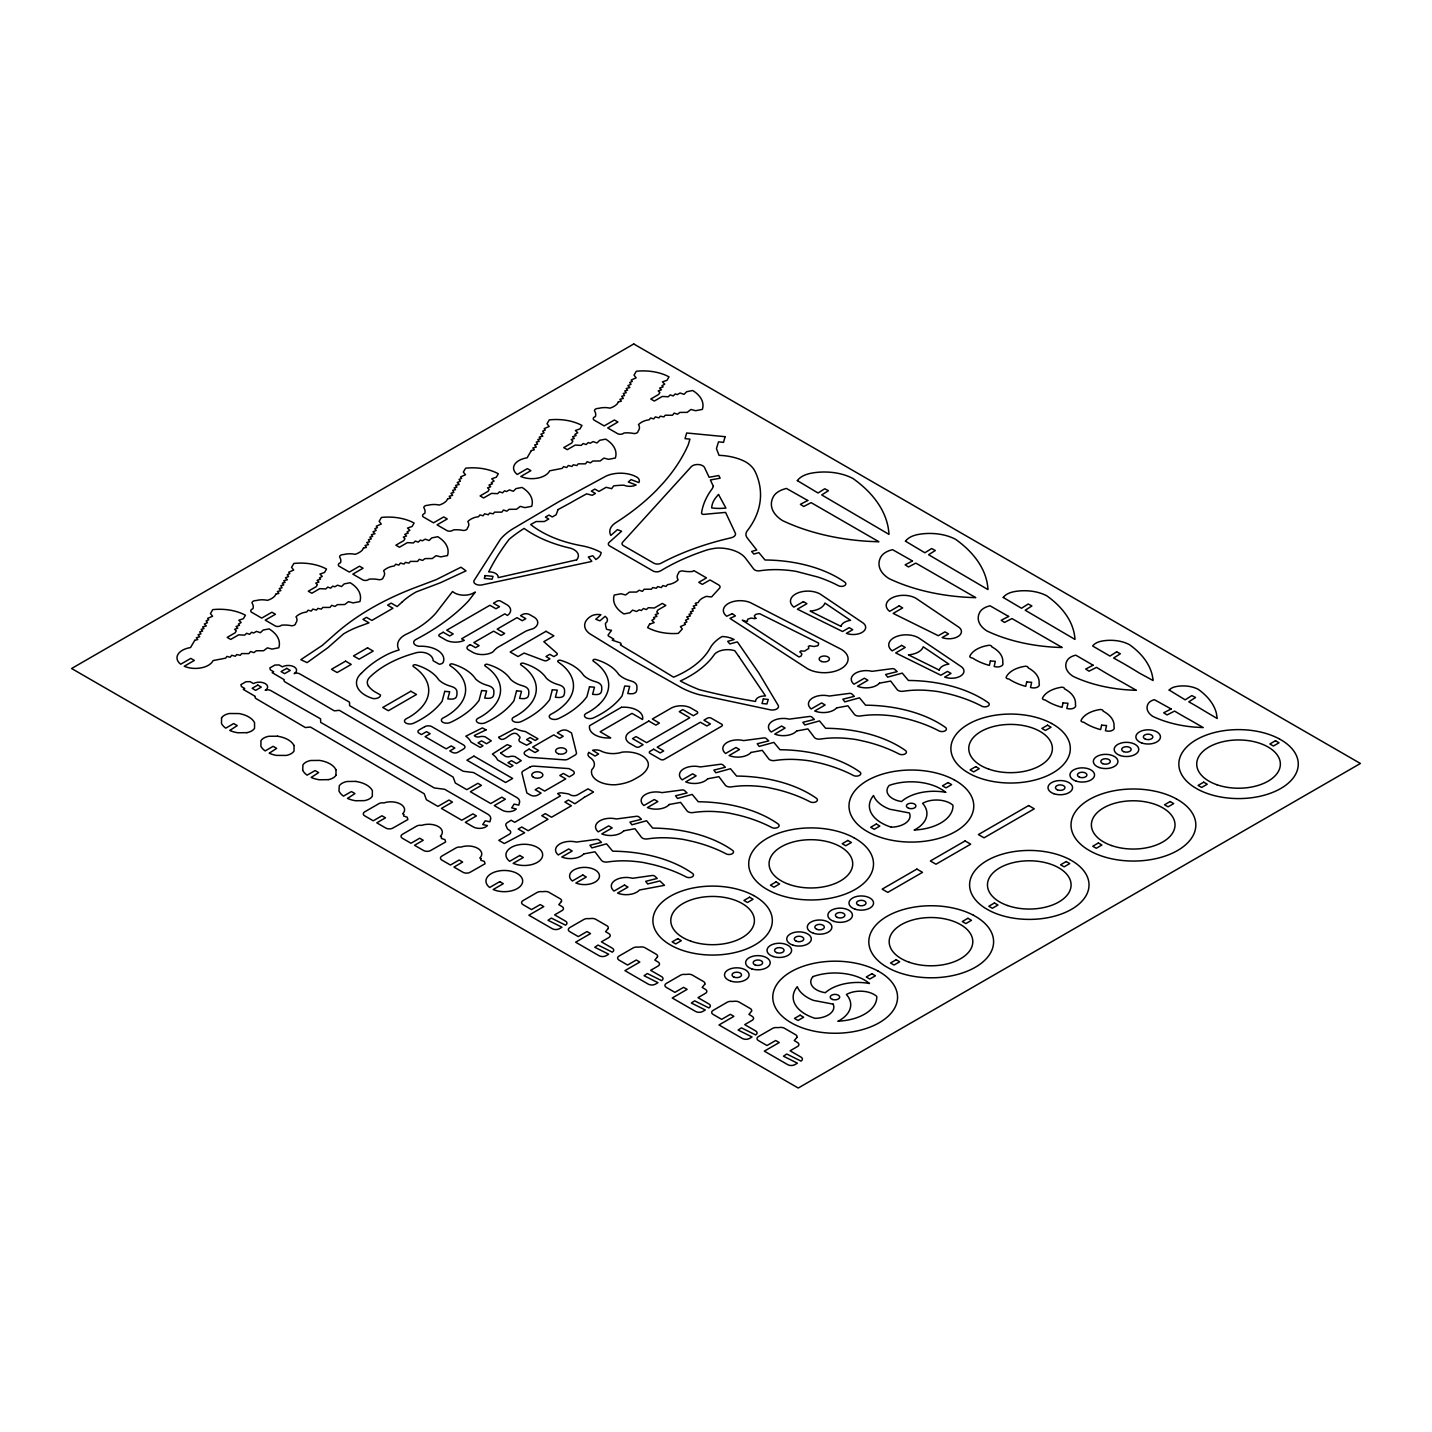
<?xml version="1.0" encoding="UTF-8"?>
<svg xmlns="http://www.w3.org/2000/svg" width="1432" height="1432" viewBox="0 0 1432 1432"><rect width="100%" height="100%" fill="white"/><g stroke="black" fill="none" stroke-linecap="round" stroke-linejoin="round"><path stroke-width="1.5" d="M221.566 717.897L221.477 723.518A22.536 13.013 0 0 0 225.755 728.154L233.702 723.572L237.229 725.612L229.782 730.445A22.232 12.834 0 0 0 237.909 732.772L246.805 732.665M335.947 775.267L336.037 769.646M328.197 779.652L319.3 779.76A22.232 12.834 0 0 1 311.192 777.433L318.62 772.6L315.094 770.559L307.128 775.159A22.285 12.87 0 0 1 302.617 770.04M277.647 736.191L268.751 736.281A12.226 7.071 0 0 0 260.964 740.666L260.91 746.287A22.536 13.013 0 0 0 265.189 750.923L273.136 746.323L276.662 748.363L269.216 753.214A22.5 12.995 0 0 0 276.483 755.398L286.239 755.434A12.226 7.071 0 0 0 294.025 751.048L294.079 745.428M355.942 781.389L347.045 781.496A12.226 7.071 0 0 0 339.259 785.864L338.972 791.001A22.285 12.87 0 0 0 343.483 796.12L351.431 791.538L354.957 793.579L347.511 798.412A22.232 12.834 0 0 0 355.619 800.739L364.534 800.631A12.226 7.071 0 0 0 372.32 796.264L372.374 790.625A22.966 13.264 0 0 0 355.906 781.46M1069.722 859.54L1073.248 861.581A59.714 34.475 0 0 1 1071.53 909.302A59.714 34.475 0 0 1 988.868 910.287L985.341 908.246A59.714 34.475 0 0 1 987.078 860.543A59.714 34.475 0 0 1 1069.722 859.54M973.438 915.245L977.125 917.375A62.399 36.033 0 0 1 975.335 967.244A62.399 36.033 0 0 1 888.968 968.283L885.262 966.153A62.399 36.033 0 0 1 887.088 916.301A62.399 36.033 0 0 1 973.456 915.263M302.653 770.04L302.957 764.903A12.226 7.071 0 0 1 310.69 760.499L319.605 760.41A22.966 13.264 0 0 1 335.894 769.682M361.186 673.416A30.663 17.703 0 0 0 373.197 698.601A6.176 3.562 0 0 0 380.518 695.003L377.314 693.16A31.969 18.455 0 0 1 368.382 685.91M891.331 827.195A41.797 24.129 0 0 1 873.52 795.494A38.521 22.232 0 0 0 878.138 802.224L880.501 804.247A38.521 22.232 0 0 0 889.648 809.205L909.374 812.964A19.475 11.241 0 0 1 891.295 827.177M368.382 685.91A17.327 10.006 0 0 1 369.742 677.247A105.646 61.003 0 0 1 417.142 652.509A11.349 6.551 0 0 1 429.51 654.728A16.2 9.362 0 0 1 433.126 660.707L439.212 664.215A4.457 2.578 0 0 0 443.258 662.211A22.697 13.103 0 0 0 419.003 646.279A6.874 3.974 0 0 1 413.902 643.415A6.874 3.974 0 0 1 415.924 639.477A254.574 146.977 0 0 0 468.282 601.172L475.352 592.078L473.795 592.866A13.622 7.876 0 0 1 452.566 591.488L435.955 613.003A112.394 64.888 0 0 1 405.596 634.555A24.738 14.284 0 0 0 399.098 649.949A56.994 32.9 0 0 0 385.924 655.158A118.57 68.45 0 0 0 361.276 673.452M221.53 717.897A12.226 7.071 0 0 1 229.299 713.512L239.072 713.566A23.091 13.336 0 0 1 254.538 722.677L254.556 728.279A12.226 7.071 0 0 1 246.823 732.683M598.63 704.83A63.366 36.588 0 0 0 593.403 661.226A1.969 1.146 0 0 1 595.998 659.525A48.545 28.031 0 0 1 618.713 674.436A28.228 16.307 0 0 0 631.154 681.023A9.952 5.746 0 0 1 636.846 685.856A48.795 28.175 0 0 1 636.828 689.777L636.417 691.334A4.976 2.864 0 0 1 630.85 693.75L627.771 693.535L629.668 686.375L624.71 686.018L622.115 695.845A98.772 57.029 0 0 1 596.392 716.483L593.797 717.754A5.764 3.329 0 0 1 585.778 717.665A5.209 3.007 0 0 1 586.243 713.387L588.982 711.919A66.66 38.485 0 0 0 598.648 704.848M277.611 736.245A22.966 13.264 0 0 1 293.918 745.446M335.983 775.285A12.226 7.071 0 0 1 328.214 779.67M486.039 729.89L474.368 735.493A3.365 1.933 0 0 0 476.462 736.836A4.045 2.327 0 0 0 480.203 736.621A5.871 3.401 0 0 1 485.215 736.889L491.283 740.845L486.576 743.745L481.546 740.845L478.02 742.886L483.032 745.786L480.221 747.397L470.985 742.062A26.42 15.251 0 0 0 465.812 736.209L482.387 727.904L486.039 729.89M755.863 618.32L754.503 618.678A10.561 6.104 0 0 0 750.654 618.123A16.898 9.756 0 0 1 747.862 619.143A6.838 3.956 0 0 0 747.486 621.184L746.215 621.577A12.673 7.321 0 0 0 742.295 620.217L798.913 656.948A6.319 3.652 0 0 0 801.025 656.071A23.807 13.747 0 0 1 801.938 654.281A10.758 6.211 0 0 0 799.79 651.9L801.007 650.826A5.603 3.24 0 0 0 804.945 650.969A23.807 13.747 0 0 1 808.74 648.571A15.179 8.771 0 0 0 808.328 646.387L809.921 645.707A9.934 5.728 0 0 0 814.468 646.458A23.807 13.747 0 0 1 817.941 645.725A15.859 9.165 0 0 0 818.585 643.058L759.73 613.719A8.628 4.976 0 0 0 755.577 614.525L754.413 615.724A8.127 4.69 0 0 0 755.72 618.069L755.863 618.32M498.64 737.373C504.637 745.302 512.298 726.579 518.993 736.012A4.027 2.327 0 0 1 519.315 738.822A5.871 3.401 0 0 0 519.762 741.704L526.618 745.213L531.63 742.492L526.618 739.592L530.144 737.552L535.174 740.451L537.985 738.822L525.365 731.537A26.42 15.251 0 0 1 515.216 728.548L498.64 737.373M500.627 753.107L505.299 756.257A4.027 2.327 0 0 0 510.168 756.454A5.871 3.401 0 0 1 515.18 756.705L521.248 760.66L516.54 763.56L511.51 760.66L507.984 762.701L513.014 765.601L510.186 767.23L497.566 759.945A26.42 15.251 0 0 0 492.393 754.091L507.232 744.622L511.224 746.197L500.627 753.107M990.371 660.957L989.369 665.397A50.192 28.98 0 0 1 972.543 658.022A2.971 1.718 0 0 1 969.733 656.411A26.402 15.251 0 0 1 989.029 645.277A2.649 1.522 0 0 1 991.821 646.888A33.598 19.404 0 0 1 1002.722 662.712A5.585 3.222 0 0 1 1001.416 665.987A5.585 3.222 0 0 1 995.777 666.811L994.166 666.507L995.312 661.333L990.371 660.957M1026.69 681.936L1025.706 686.375A50.192 28.98 0 0 1 1008.88 679.001A2.971 1.718 0 0 1 1006.069 677.372A26.402 15.251 0 0 1 1025.348 666.238A2.649 1.522 0 0 1 1028.158 667.867A33.598 19.404 0 0 1 1039.059 683.691A5.585 3.222 0 0 1 1037.753 686.966A5.585 3.222 0 0 1 1032.114 687.79L1030.503 687.485L1031.649 682.312L1026.69 681.936M1063.027 702.915L1062.043 707.336A50.192 28.98 0 0 1 1045.217 699.98A2.971 1.718 0 0 1 1042.407 698.351A26.402 15.251 0 0 1 1061.685 687.217A2.649 1.522 0 0 1 1064.495 688.846A33.598 19.404 0 0 1 1075.396 704.669A5.585 3.222 0 0 1 1074.09 707.945A5.585 3.222 0 0 1 1068.433 708.768L1066.822 708.464L1067.986 703.273L1063.027 702.915M1101.62 725.183L1100.617 729.622A50.192 28.98 0 0 1 1083.791 722.247A2.971 1.718 0 0 1 1080.981 720.636A26.402 15.251 0 0 1 1100.277 709.502A2.649 1.522 0 0 1 1103.088 711.113A33.598 19.404 0 0 1 1113.971 726.937A5.585 3.222 0 0 1 1112.664 730.213A5.585 3.222 0 0 1 1107.026 731.036L1105.414 730.732L1106.56 725.559L1101.62 725.183M490.585 819.014L489.905 821.825L485.197 820.805L482.745 824.563L487.435 825.584A8.896 5.137 0 0 1 472.828 826.658L465.328 822.308L476.408 815.918L472.882 813.877L461.802 820.25L441.432 808.436L452.476 802.081L448.968 800.04L437.906 806.395L426.378 799.7L424.194 793.758L310.44 727.044L305.356 727.545L256.203 698.691A3.992 2.309 0 0 1 255.236 696.382L243.243 689.365L244.747 688.506L241.453 686.572L240.898 684.639L246 681.739L250.135 681.65L253.446 683.565A8.324 4.797 0 0 1 265.206 683.565A8.324 4.797 0 0 1 265.206 690.349A4.063 2.345 0 0 1 270.63 690.493L320.553 718.828L320.696 722.372L434.326 787.976L444.618 789.265L487.793 814.182A9.863 5.692 0 0 1 490.585 819.014M519.512 802.296L518.832 805.124L514.124 804.104L511.689 807.863L516.272 809.008A8.896 5.137 0 0 1 501.755 809.939L494.273 805.59L505.353 799.199L501.809 797.159L490.746 803.549L470.358 791.735L481.421 785.38L477.894 783.322L466.832 789.676L455.304 783L453.121 777.057L339.366 710.344L334.283 710.827L285.129 681.99A3.992 2.309 0 0 1 284.18 679.681L272.187 672.646L273.691 671.805L270.397 669.872L269.843 667.938L274.944 665.039L279.079 664.949L282.39 666.847A8.324 4.797 0 0 1 294.151 666.847A8.324 4.797 0 0 1 294.151 673.649A4.063 2.345 0 0 1 299.574 673.792L349.48 702.128L349.623 705.672L463.252 771.275L473.545 772.546L516.719 797.481A9.863 5.692 0 0 1 519.512 802.296M444.743 691.37L442.148 701.215A98.772 57.029 0 0 1 416.426 721.853L413.812 723.106A5.764 3.329 0 0 1 405.811 723.035A5.209 3.007 0 0 1 406.276 718.757L408.997 717.289A66.66 38.485 0 0 0 418.681 710.2A63.366 36.588 0 0 0 413.436 666.596A1.969 1.146 0 0 1 416.032 664.895A48.545 28.031 0 0 1 438.747 679.806A28.228 16.307 0 0 0 451.187 686.393A9.952 5.746 0 0 1 456.88 691.208A48.795 28.175 0 0 1 456.862 695.129L456.432 696.704A4.976 2.864 0 0 1 450.883 699.12L447.804 698.888L449.702 691.745L444.743 691.37M481.635 690.564L479.04 700.409A98.772 57.029 0 0 1 453.317 721.03L450.722 722.301A5.764 3.329 0 0 1 442.703 722.229A5.209 3.007 0 0 1 443.168 717.933L445.907 716.465A66.66 38.485 0 0 0 455.573 709.395A63.366 36.588 0 0 0 450.328 665.79A1.969 1.146 0 0 1 452.924 664.072A48.545 28.031 0 0 1 475.639 679.001A28.228 16.307 0 0 0 488.079 685.57A9.952 5.746 0 0 1 493.772 690.403A48.795 28.175 0 0 1 493.754 694.323L493.342 695.898A4.976 2.864 0 0 1 487.775 698.315L484.696 698.082L486.594 690.94L481.635 690.564M516.558 690.886L513.963 700.731A98.772 57.029 0 0 1 488.24 721.37L485.645 722.623A5.764 3.329 0 0 1 477.626 722.551A5.209 3.007 0 0 1 478.091 718.273L480.83 716.805A66.66 38.485 0 0 0 490.496 709.717A63.366 36.588 0 0 0 485.251 666.113A1.969 1.146 0 0 1 487.847 664.412A48.545 28.031 0 0 1 510.562 679.323A28.228 16.307 0 0 0 523.002 685.91A9.952 5.746 0 0 1 528.694 690.725A48.795 28.175 0 0 1 528.677 694.645L528.265 696.221A4.976 2.864 0 0 1 522.716 698.637L519.619 698.404L521.517 691.262L516.558 690.886M552.34 689.759L549.727 699.586A98.772 57.029 0 0 1 524.005 720.224L521.409 721.477A5.764 3.329 0 0 1 513.39 721.406A5.209 3.007 0 0 1 513.855 717.128L516.594 715.66A66.66 38.485 0 0 0 526.26 708.572A63.366 36.588 0 0 0 521.015 664.967A1.969 1.146 0 0 1 523.611 663.267A48.545 28.031 0 0 1 546.344 678.177A28.228 16.307 0 0 0 558.766 684.764A9.952 5.746 0 0 1 564.477 689.597A48.795 28.175 0 0 1 564.441 693.518L564.029 695.075A4.976 2.864 0 0 1 558.48 697.491L555.401 697.259L557.281 690.117L552.34 689.759M589.501 686.823L586.905 696.668A98.772 57.029 0 0 1 561.183 717.289L558.587 718.56A5.764 3.329 0 0 1 550.568 718.488A5.209 3.007 0 0 1 551.034 714.21L553.772 712.742A66.66 38.485 0 0 0 563.438 705.654A63.366 36.588 0 0 0 558.194 662.049A1.969 1.146 0 0 1 560.789 660.349A48.545 28.031 0 0 1 583.522 675.26A28.228 16.307 0 0 0 595.945 681.829A9.952 5.746 0 0 1 601.655 686.662A48.795 28.175 0 0 1 601.619 690.582L601.207 692.157A4.976 2.864 0 0 1 595.658 694.574L592.58 694.341L594.459 687.199L589.501 686.823M725.093 436.688L723.518 442.363L718.488 441.879L716.447 448.592L719.043 455.34A42.817 24.72 0 0 1 745.177 461.641L747.522 463.055A40.042 23.109 0 0 1 755.129 471.593L755.613 472.596A153.117 88.408 0 0 1 747.218 530.86A14.929 8.61 0 0 0 747.236 537.931L756.74 550.031L751.639 551.445L753.787 554.041L758.888 552.645L765.028 560.002A104.393 60.269 0 0 1 844.862 582.215A4.439 2.56 0 0 1 844.558 585.634A4.439 2.56 0 0 1 838.615 585.813L837.398 585.169A119.232 68.826 0 0 0 817.994 577.078L796.174 571.386A70.204 40.526 0 0 0 787.117 570.205L783.232 569.9A61.809 35.693 0 0 0 759.748 570.795A5.119 2.954 0 0 1 753.769 569.113L746.018 558.874A29.714 17.166 0 0 0 717.754 548.026A34.941 20.173 0 0 0 706.835 550.031A196.936 113.701 0 0 0 663.66 569.059L660.295 571.01A5.084 2.936 0 0 1 653.099 571.01L609.781 546.004A4.994 2.882 0 0 1 608.976 542.549L621.613 531.236L617.443 529.643L610.82 535.425A22.715 13.103 0 0 1 615.688 522.752A318.441 183.851 0 0 0 656.823 489.887L663.481 482.727A318.441 183.851 0 0 0 688.255 444.779L689.938 439.123L685.015 438.64L686.68 432.983L725.093 436.688M485.162 575.575L484.302 578.403L492.143 579.208L493.002 576.362L485.162 575.575M763.346 698.959L761.985 703.488L766.908 703.989L768.268 699.46L763.346 698.959M558.05 509.577L556.135 514.75L552.287 516.97L548.975 515.055L545.449 517.095L548.76 519.01L544.411 521.517L536.087 521.552L530.699 524.542A99.56 57.477 0 0 0 581.41 545.699A49.547 28.604 0 0 1 601.136 552.537A18.24 10.525 0 0 1 595.891 559.5L592.812 555.777L588.301 557.012L591.828 561.29L590.038 561.809L481.832 584.936A6.14 3.544 0 0 1 475.621 584.077A6.14 3.544 0 0 1 474.117 580.479L500.466 539.255A71.457 41.26 0 0 1 514.965 527.585L559.053 501.576L606.183 476.033A23.109 13.336 0 0 1 637.294 477.411A9.576 5.531 0 0 1 638.869 482.584L631.065 479.595L628.308 482.011L636.112 484.983A9.576 5.531 0 0 1 623.851 485.18A57.907 33.437 0 0 0 613.666 485.878L611.679 488.652L606.094 487.31L598.952 491.445L594.853 489.082L591.327 491.122L595.408 493.485L592.239 495.311L586.655 493.843A612.377 353.543 0 0 0 570.258 502.972L558.05 509.577M403.699 814.396L403.699 816.043L407.243 817.207L407.869 819.534L392.887 828.072A4.976 2.864 0 0 1 385.852 828.072L376.795 822.845L385.494 817.815L381.95 815.775L373.269 820.805L364.748 815.882A4.976 2.864 0 0 1 364.748 811.819L378.889 803.656A4.976 2.864 0 0 1 383.669 802.922L383.848 802.94A13.694 7.912 0 0 1 400.584 804.14A13.694 7.912 0 0 1 402.643 813.788L403.699 814.396M441.432 836.843L441.45 838.472L444.994 839.635L445.62 841.962L430.638 850.519A4.976 2.864 0 0 1 423.603 850.519L414.528 845.292L423.228 840.262L419.701 838.221L411.002 843.251L402.481 838.329A4.976 2.864 0 0 1 402.481 834.265L416.623 826.103A4.976 2.864 0 0 1 421.402 825.351L421.599 825.387A13.694 7.912 0 0 1 438.335 826.568A13.694 7.912 0 0 1 440.394 836.234L441.432 836.843M480.866 858.627L480.866 860.274L484.41 861.438L485.036 863.764L470.072 872.303A4.976 2.864 0 0 1 463.037 872.303L453.962 867.076L462.661 862.046L459.135 860.005L450.436 865.035L441.915 860.113A4.976 2.864 0 0 1 441.915 856.05L456.056 847.887A4.976 2.864 0 0 1 460.835 847.135A13.694 7.912 0 0 1 477.751 848.353A13.694 7.912 0 0 1 479.81 858.019L480.866 858.627M561.416 901.516L558.802 904.63L562.4 906.796A4.976 2.864 0 0 1 562.006 910.609L554.632 914.869L565.55 921.17A4.869 2.81 0 0 1 565.533 925.162L551.32 918.073L548.026 920.275L561.953 927.22L559.339 928.724A4.976 2.864 0 0 1 552.305 928.724L528.873 915.209L543.784 906.599L540.24 904.559L531.54 909.588L523.038 904.666A4.976 2.864 0 0 1 523.038 900.603L537.161 892.44A4.976 2.864 0 0 1 541.94 891.688L544.679 891.492A4.976 2.864 0 0 1 548.957 892.297L560.127 898.741A4.976 2.864 0 0 1 561.416 901.516M608.17 928.509L605.557 931.623L609.155 933.789A4.976 2.864 0 0 1 608.761 937.602L601.386 941.862L612.305 948.163A4.869 2.81 0 0 1 612.287 952.155L598.057 945.066L594.763 947.268L608.707 954.213L606.094 955.717A4.976 2.864 0 0 1 599.059 955.717L575.628 942.202L590.521 933.592L586.995 931.552L578.295 936.582L569.775 931.659A4.976 2.864 0 0 1 569.775 927.596L583.916 919.433A4.976 2.864 0 0 1 588.695 918.682L591.434 918.485A4.976 2.864 0 0 1 595.712 919.29L606.864 925.734A4.976 2.864 0 0 1 608.17 928.509M657.449 956.952L654.836 960.067L658.434 962.25A4.976 2.864 0 0 1 658.04 966.063L650.665 970.323L661.584 976.624A4.869 2.81 0 0 1 661.566 980.616L647.353 973.527L644.06 975.729L657.986 982.674L655.391 984.178A4.976 2.864 0 0 1 648.356 984.178L624.925 970.645L639.818 962.053L636.291 960.013L627.592 965.043L619.072 960.12A4.976 2.864 0 0 1 619.072 956.057L633.212 947.894A4.976 2.864 0 0 1 637.992 947.143L640.713 946.946A4.976 2.864 0 0 1 644.991 947.751L656.16 954.195A4.976 2.864 0 0 1 657.449 956.952M704.777 984.267L702.163 987.382L705.743 989.566A4.976 2.864 0 0 1 705.367 993.378L697.993 997.639L708.894 1003.939A4.869 2.81 0 0 1 708.876 1007.931L694.663 1000.843L691.37 1003.044L705.314 1009.99L702.7 1011.493A4.976 2.864 0 0 1 695.666 1011.493L672.235 997.979L687.127 989.369L683.601 987.328L674.902 992.358L666.381 987.436A4.976 2.864 0 0 1 666.381 983.372L680.522 975.21A4.976 2.864 0 0 1 685.302 974.458L688.04 974.261A4.976 2.864 0 0 1 692.318 975.067L703.47 981.511A4.976 2.864 0 0 1 704.777 984.267M751.532 1011.261L748.918 1014.375L752.498 1016.559A4.976 2.864 0 0 1 752.104 1020.372L744.73 1024.632L755.649 1030.933A4.869 2.81 0 0 1 755.631 1034.924L741.418 1027.836L738.124 1030.038L752.068 1036.983L749.455 1038.486A4.976 2.864 0 0 1 742.42 1038.486L718.989 1024.954L733.882 1016.362L730.356 1014.321L721.656 1019.351L713.136 1014.429A4.976 2.864 0 0 1 713.136 1010.366L727.277 1002.203A4.976 2.864 0 0 1 732.056 1001.451L734.777 1001.254A4.976 2.864 0 0 1 739.073 1002.06L750.225 1008.504A4.976 2.864 0 0 1 751.532 1011.261M796.872 1037.448L794.259 1040.563L797.839 1042.747A4.976 2.864 0 0 1 797.463 1046.541L790.088 1050.802L801.007 1057.102A4.869 2.81 0 0 1 800.971 1061.094L786.759 1054.006L783.465 1056.207L797.409 1063.171L794.796 1064.674A4.976 2.864 0 0 1 787.761 1064.674L764.33 1051.142L779.223 1042.55L775.697 1040.509L766.997 1045.521L758.477 1040.617A4.976 2.864 0 0 1 758.477 1036.553L772.618 1028.391A4.976 2.864 0 0 1 777.397 1027.639L780.136 1027.442A4.976 2.864 0 0 1 784.414 1028.248L795.566 1034.692A4.976 2.864 0 0 1 796.872 1037.448M713.351 486.45L712.295 488.598A133.051 76.827 0 0 0 701.555 512.996A2.202 1.271 0 0 0 704.186 514.374A638.511 368.65 0 0 1 719.526 512.942L725.594 512.423L734.992 532.418A7.106 4.099 0 0 1 731.072 537.823A225.504 130.205 0 0 0 660.922 563.295A5.066 2.936 0 0 1 653.887 563.206L623.475 545.664A4.994 2.882 0 0 1 622.58 542.298L691.226 466.76A7.214 4.171 0 0 1 698.243 464.523A7.214 4.171 0 0 1 704.49 467.441L709.126 477.268L718.774 475.531L720.135 478.198L710.379 479.971L713.387 486.361M194.77 640.319L190.528 647.568A18.365 10.615 0 0 0 180.701 664.215L190.814 658.398L194.34 660.438L184.245 666.256A18.365 10.615 0 0 0 213.082 660.582L225.63 658.147L226.99 656.411L230.176 657.252L231.733 655.283L235.367 656.232L236.692 654.567L240.308 655.283L241.614 653.601L248.9 653.601L250.582 651.488L253.876 652.634L256.274 650.79L263.595 650.737L267.372 647.855L272.026 649.09L278.775 647.765A37.447 21.623 0 0 0 269.073 628.899L263.13 630.062L260.409 632.711L256.489 631.369L253.661 632.998L251.656 632.3L249.598 634.304L246.608 633.284L244.711 635.128L238.661 634.841L230.713 639.424L227.187 637.383L235.134 632.801L236.244 630.885L234.633 629.31L237.819 628.201L236.047 626.5L239.52 625.301L238.339 624.137L241.149 622.508L238.822 620.253L243.404 618.678L245.409 615.241A37.447 21.623 0 0 0 212.742 609.638L210.45 613.54L212.58 616.225L207.604 618.409L208.696 619.788L206.136 620.915L207.497 622.634L204.329 624.012L206.28 625.927L202.646 626.894L203.988 628.594L201.214 629.328L202.628 631.082L199.728 631.852L200.945 633.928L198.064 634.698L199.728 636.793L196.309 637.705L197.759 639.531L194.77 640.319M275.875 594.155L274.765 596.052A18.115 10.454 0 0 1 267.498 600.348A14.41 8.324 0 0 0 256.149 600.563A3.92 2.273 0 0 0 252.014 602.962A18.652 10.776 0 0 1 252.963 608.725A4.207 2.434 0 0 0 251.334 612.108L261.716 618.105L271.919 612.216L275.445 614.256L265.242 620.145L275.606 626.142A4.207 2.434 0 0 0 281.478 625.193A18.652 10.776 0 0 1 291.484 625.748A3.92 2.273 0 0 0 295.619 623.368A14.41 8.324 0 0 0 296.012 616.798A18.115 10.454 0 0 1 303.441 612.61L306.734 611.965L308.113 610.229L311.281 611.07L312.856 609.101L316.49 610.068L317.815 608.403L321.412 609.101L322.737 607.437L330.022 607.419L331.687 605.306L334.981 606.452L337.397 604.626L344.7 604.555L348.477 601.673L353.131 602.908L359.897 601.583A37.447 21.623 0 0 0 350.178 582.735L344.235 583.88L341.514 586.529L337.594 585.187L334.766 586.816L332.761 586.118L330.702 588.14L327.731 587.102L325.834 588.946L319.766 588.659L311.836 593.242L308.292 591.201L316.239 586.619L317.367 584.703L315.738 583.128L318.924 582.036L317.152 580.318L320.625 579.119L319.443 577.955L322.254 576.326L319.927 574.071L324.509 572.496L326.514 569.059A37.447 21.623 0 0 0 293.846 563.456L291.555 567.358L293.685 570.043L288.709 572.227L289.819 573.623L287.241 574.733L288.602 576.452L285.433 577.83L287.402 579.745L283.751 580.712L285.093 582.412L282.319 583.146L283.733 584.918L280.833 585.67L282.068 587.764L279.186 588.516L280.851 590.628L277.414 591.523L278.864 593.367L275.875 594.155M363.477 548.134L362.368 550.031A18.115 10.454 0 0 1 355.082 554.327A14.41 8.324 0 0 0 343.734 554.542A3.92 2.273 0 0 0 339.599 556.941A18.652 10.776 0 0 1 340.565 562.704A4.207 2.434 0 0 0 338.919 566.105L349.301 572.084L359.504 566.195L363.048 568.236L352.827 574.125L363.209 580.121A4.207 2.434 0 0 0 369.08 579.172A18.652 10.776 0 0 1 379.068 579.727A3.92 2.273 0 0 0 383.221 577.347A14.41 8.324 0 0 0 383.597 570.795A18.115 10.454 0 0 1 391.043 566.589L394.319 565.944L395.697 564.226L398.866 565.067L400.441 563.08L404.075 564.047L405.399 562.382L408.997 563.08L410.322 561.416L417.607 561.398L419.272 559.303L422.583 560.431L424.982 558.605L432.285 558.534L436.062 555.67L440.716 556.887L447.482 555.58A37.447 21.623 0 0 0 437.78 536.714L431.82 537.877L429.099 540.508L425.179 539.166L422.368 540.795L420.364 540.115L418.287 542.119L415.316 541.099L413.418 542.943L407.368 542.639L399.421 547.239L395.876 545.198L403.824 540.598L404.952 538.683L403.323 537.107L406.509 536.015L404.755 534.297L408.227 533.098L407.028 531.952L409.856 530.323L407.511 528.05L412.094 526.475L414.116 523.056A37.447 21.623 0 0 0 381.431 517.435L379.158 521.355L381.288 524.04L376.312 526.206L377.404 527.602L374.844 528.73L376.186 530.431L373.018 531.827L374.987 533.724L371.335 534.691L372.696 536.391L369.921 537.125L371.318 538.897L368.436 539.667L369.653 541.743L366.771 542.495L368.436 544.607L365.017 545.503L366.467 547.346L363.477 548.134M447.679 498.855L446.569 500.752A18.115 10.454 0 0 1 439.302 505.048A14.41 8.324 0 0 0 427.935 505.281A3.92 2.273 0 0 0 423.8 507.662A18.652 10.776 0 0 1 424.767 513.444A4.207 2.434 0 0 0 423.138 516.827L433.502 522.823L443.723 516.916L447.249 518.957L437.046 524.864L447.411 530.842A4.207 2.434 0 0 0 453.282 529.912A18.652 10.776 0 0 1 463.288 530.466A3.92 2.273 0 0 0 467.423 528.068A14.41 8.324 0 0 0 467.817 521.517A18.115 10.454 0 0 1 475.245 517.31L478.539 516.683L479.899 514.947L483.085 515.788L484.642 513.802L488.294 514.768L489.601 513.103L493.217 513.82L494.541 512.137L501.827 512.137L503.491 510.025L506.785 511.17L509.201 509.327L516.505 509.273L520.281 506.391L524.935 507.626L531.684 506.302A37.447 21.623 0 0 0 521.982 487.435L516.039 488.598L513.318 491.248L509.398 489.905L506.57 491.534L504.565 490.836L502.507 492.841L499.535 491.82L497.62 493.664L491.57 493.378L483.622 497.96L480.096 495.92L488.043 491.337L489.171 489.422L487.542 487.847L490.728 486.737L488.956 485.018L492.429 483.837L491.248 482.673L494.058 481.045L491.731 478.789L496.313 477.214L498.318 473.777A37.447 21.623 0 0 0 465.651 468.175L463.359 472.077L465.49 474.762L460.513 476.945L461.623 478.324L459.046 479.452L460.406 481.17L457.238 482.548L459.207 484.463L455.555 485.43L456.898 487.131L454.123 487.865L455.537 489.619L452.637 490.388L453.855 492.465L450.973 493.235L452.655 495.329L449.218 496.242L450.668 498.067L447.679 498.855M531.344 450.561L527.101 457.81A18.365 10.615 0 0 0 517.274 474.457L527.37 468.622L530.896 470.663L520.8 476.498A18.365 10.615 0 0 0 549.637 470.824L562.185 468.371L563.564 466.653L566.732 467.494L568.307 465.507L571.941 466.474L573.265 464.809L576.863 465.507L578.188 463.843L585.473 463.843L587.138 461.731L590.449 462.858L592.848 461.032L600.151 460.979L603.928 458.097L608.582 459.332L615.348 458.007A37.447 21.623 0 0 0 605.647 439.141L599.686 440.304L596.965 442.953L593.045 441.611L590.217 443.24L588.23 442.542L586.153 444.546L583.182 443.526L581.285 445.37L575.216 445.084L567.287 449.666L563.743 447.625L571.69 443.043L572.818 441.128L571.189 439.552L574.375 438.443L572.603 436.724L576.094 435.543L574.894 434.379L577.722 432.75L575.378 430.495L579.96 428.92L581.965 425.483A37.447 21.623 0 0 0 549.297 419.88L547.024 423.783L549.154 426.468L544.16 428.651L545.27 430.03L542.692 431.157L544.053 432.876L540.884 434.254L542.853 436.169L539.202 437.118L540.562 438.819L537.788 439.552L539.184 441.325L536.302 442.094L537.519 444.171L534.637 444.94L536.302 447.035L532.865 447.947L534.333 449.773L531.344 450.561M618.356 401.945L617.246 403.842A18.115 10.454 0 0 1 609.978 408.138A14.41 8.324 0 0 0 598.612 408.371A3.92 2.273 0 0 0 594.477 410.751A18.652 10.776 0 0 1 595.443 416.533A4.207 2.434 0 0 0 593.815 419.916L604.179 425.913L614.4 420.006L617.926 422.046L607.723 427.953L618.087 433.932A4.207 2.434 0 0 0 623.958 433.001A18.652 10.776 0 0 1 633.964 433.556A3.92 2.273 0 0 0 638.099 431.157A14.41 8.324 0 0 0 638.493 424.606A18.115 10.454 0 0 1 645.922 420.399L649.215 419.755L650.576 418.037L653.762 418.878L655.319 416.891L658.971 417.858L660.277 416.193L663.893 416.891L665.218 415.226L672.485 415.226L674.168 413.114L677.461 414.242L679.878 412.416L687.181 412.362L690.958 409.48L695.612 410.715L702.36 409.391A37.447 21.623 0 0 0 692.658 390.524L686.716 391.688L683.995 394.337L680.075 392.995L677.247 394.623L675.242 393.925L673.183 395.93L670.212 394.91L668.297 396.754L662.246 396.467L654.299 401.05L650.772 399.009L658.72 394.426L659.848 392.511L658.219 390.936L661.405 389.826L659.633 388.108L663.106 386.926L661.924 385.763L664.734 384.134L662.407 381.879L666.99 380.303L668.995 376.867A37.447 21.623 0 0 0 636.327 371.264L634.036 375.166L636.166 377.851L631.19 380.035L632.3 381.413L629.722 382.541L631.082 384.259L627.914 385.638L629.883 387.553L626.232 388.502L627.574 390.202L624.8 390.936L626.214 392.708L623.314 393.478L624.531 395.554L621.649 396.324L623.332 398.418L619.895 399.331L621.345 401.157L618.356 401.945M649.609 624.173L647.604 627.592A37.447 21.623 0 0 0 678.285 633.392L682.312 628.97L680.433 626.607L685.409 624.424L684.317 623.045L686.877 621.918L685.516 620.217L688.685 618.821L686.733 616.923L690.367 615.957L689.025 614.256L691.799 613.523L690.385 611.75L693.285 610.981L692.068 608.904L694.95 608.135L693.285 606.04L696.704 605.127L695.254 603.302L698.243 602.514L699.353 600.617A18.115 10.454 0 0 1 706.638 596.321A14.41 8.324 0 0 0 711.632 596.875L719.49 588.266A4.976 2.864 0 0 0 718.613 584.9L710.021 579.942L702.324 584.381L698.78 582.341L706.495 577.902L693.911 570.634A4.207 2.434 0 0 0 692.64 571.475A18.652 10.776 0 0 1 682.634 570.92A3.92 2.273 0 0 0 678.5 573.301A14.41 8.324 0 0 0 678.124 579.853A18.115 10.454 0 0 1 670.677 584.059L667.384 584.703L666.023 586.422L662.837 585.581L661.28 587.567L657.628 586.601L656.321 588.266L652.706 587.567L651.381 589.232L644.114 589.25L642.431 591.344L639.137 590.217L636.739 592.043L629.418 592.114L625.641 594.978L620.987 593.761L614.238 595.068A37.447 21.623 0 0 0 623.94 613.934L629.883 612.771L632.604 610.122L636.524 611.482L639.352 609.853L641.357 610.533L643.415 608.528L646.405 609.549L648.302 607.705L654.352 607.991L662.3 603.409L665.826 605.45L657.879 610.032L656.751 611.965L658.38 613.54L655.194 614.632L656.966 616.351L653.493 617.55L654.675 618.696L651.864 620.325L654.191 622.598L649.609 624.173M797.338 480.615L818.03 493.002L824.743 488.76L828.43 490.711L821.717 494.935L888.968 534.351A161.011 92.955 0 0 0 888.377 528.766A131.314 75.824 0 0 0 887.357 523.772A161.011 92.955 0 0 0 853.06 478.574A42.065 24.29 0 0 0 810.942 473.258A22.339 12.888 0 0 0 797.338 480.615M905.472 541.189L924.893 552.77L931.641 548.545L935.311 550.514L928.58 554.703L987.955 589.572A144.525 83.45 0 0 0 987.436 584.56A118.212 68.253 0 0 0 986.523 580.05A144.972 83.7 0 0 0 955.627 539.363A37.876 21.874 0 0 0 917.715 534.566A20.102 11.617 0 0 0 905.472 541.189M1003.241 597.466L1021.517 608.26L1028.212 604.018L1031.917 605.951L1025.205 610.229L1074.949 639.406L1074.895 638.457A126.052 72.781 0 0 0 1074.501 635.164A102.782 59.338 0 0 0 1073.714 631.261A126.052 72.781 0 0 0 1046.864 595.873A32.936 19.01 0 0 0 1013.892 591.702A17.488 10.096 0 0 0 1003.241 597.466M611.428 630.438L608.099 635.074A2.631 1.522 0 0 0 608.868 636.273L613.88 639.173L612.18 640.158L620.253 642.861A2.488 1.432 0 0 1 620.772 644.472L620.432 644.901A612.377 353.543 0 0 0 636.22 654.352L673.595 677.193A99.56 57.477 0 0 0 710.236 647.926A49.547 28.604 0 0 1 722.086 636.524A18.24 10.525 0 0 1 734.151 639.549L727.689 641.339L729.837 643.935L737.247 641.894L738.124 642.95L758.709 672.825L778.202 705.403A6.14 3.544 0 0 1 776.699 709.001A6.14 3.544 0 0 1 770.488 709.86L699.102 694.663A71.457 41.26 0 0 1 678.857 686.286L633.839 660.832L589.572 633.606A23.109 13.336 0 0 1 591.971 615.653A9.559 5.531 0 0 1 600.921 614.74L595.748 619.25L599.918 620.844L605.092 616.333A9.559 5.531 0 0 1 605.414 623.421A57.907 33.437 0 0 0 606.631 629.292L611.428 630.438M1169.192 690.063L1185.177 699.836L1191.836 695.576L1195.559 697.509L1188.793 701.823A406.115 234.472 0 0 1 1203.9 710.666L1217.2 718.506L1216.377 713.208A84.918 49.028 0 0 0 1198.298 689.383A22.196 12.816 0 0 0 1176.084 686.572A11.778 6.802 0 0 0 1169.192 690.063M588.821 752.427L588.677 752.588A7.894 4.564 0 0 0 589.519 757.188A17.99 10.382 0 0 1 591.846 769.628A22.16 12.799 0 0 0 615.527 784.736A34.458 19.887 0 0 0 634.859 779.008L638.386 776.985A34.458 19.887 0 0 0 648.284 765.816A22.16 12.799 0 0 0 622.115 752.14A17.99 10.382 0 0 1 600.581 750.798A7.894 4.564 0 0 0 592.615 750.314L598.612 754.02L595.068 756.042L588.821 752.427M583.719 853.92L583.486 854.188A14.929 8.628 0 0 1 561.809 857.016L572.209 851.002L568.683 848.961L558.283 854.958A14.929 8.628 0 0 1 558.838 844.558A14.929 8.628 0 0 1 576.362 842.07L596.249 839.42A2.488 1.432 0 0 1 599.024 840.065L601.458 842.356L589.93 845.238L591.899 847.887L606.542 843.842L612.699 851.199A104.393 60.269 0 0 1 692.515 873.413A4.439 2.56 0 0 1 692.211 876.849A4.439 2.56 0 0 1 686.268 877.028L685.051 876.366A119.232 68.826 0 0 0 652.795 864.57L643.827 862.601A70.204 40.526 0 0 0 634.77 861.42L630.885 861.097A61.809 35.693 0 0 0 607.419 862.01A5.119 2.954 0 0 1 601.422 860.328L594.978 851.807L583.719 853.92M623.726 830.828L623.475 831.097A14.929 8.628 0 0 1 601.798 833.925L612.216 827.911L608.672 825.87L598.272 831.867A14.929 8.628 0 0 1 598.827 821.467A14.929 8.628 0 0 1 616.351 818.979L636.255 816.33A2.488 1.432 0 0 1 639.012 816.974L641.447 819.283L629.919 822.147L631.888 824.796L646.548 820.751L652.688 828.108A104.393 60.269 0 0 1 732.522 850.322A4.439 2.56 0 0 1 732.217 853.758A4.439 2.56 0 0 1 726.275 853.937L725.04 853.275A119.232 68.826 0 0 0 692.784 841.479L683.834 839.51A70.204 40.526 0 0 0 674.758 838.329L670.892 838.024A61.809 35.693 0 0 0 647.407 838.919A5.119 2.954 0 0 1 641.411 837.237L634.985 828.716L623.726 830.828M669.353 804.48L669.102 804.748A14.929 8.628 0 0 1 647.425 807.576L657.843 801.562L654.299 799.521L643.899 805.536A14.929 8.628 0 0 1 644.454 795.118A14.929 8.628 0 0 1 661.978 792.63L681.883 789.999A2.488 1.432 0 0 1 684.639 790.625L687.074 792.934L675.546 795.798L677.515 798.447L692.175 794.42L698.315 801.777A104.393 60.269 0 0 1 778.149 823.991A4.439 2.56 0 0 1 777.827 827.41A4.439 2.56 0 0 1 771.902 827.589L770.667 826.944A119.232 68.826 0 0 0 738.411 815.13L729.461 813.161A70.204 40.526 0 0 0 720.385 811.98L716.519 811.675A61.809 35.693 0 0 0 693.034 812.571A5.119 2.954 0 0 1 687.038 810.888L680.612 802.385L669.353 804.48M707.659 778.793L707.408 779.062A14.929 8.628 0 0 1 685.731 781.89L696.131 775.875L692.605 773.835L682.205 779.849A14.929 8.628 0 0 1 682.76 769.432A14.929 8.628 0 0 1 700.284 766.943L720.189 764.294A2.488 1.432 0 0 1 722.945 764.939L725.38 767.248L713.852 770.112L715.821 772.761L730.481 768.733L736.621 776.072A104.393 60.269 0 0 1 816.437 798.286A4.439 2.56 0 0 1 816.133 801.723A4.439 2.56 0 0 1 810.208 801.902L808.973 801.24A119.232 68.826 0 0 0 776.717 789.444L767.749 787.475A70.204 40.526 0 0 0 758.692 786.293L754.807 785.989A61.809 35.693 0 0 0 731.34 786.884A5.119 2.954 0 0 1 725.344 785.201L718.9 776.681L707.659 778.793M751.03 752.444L750.78 752.713A14.929 8.628 0 0 1 729.103 755.541L739.503 749.527L735.976 747.486L725.577 753.5A14.929 8.628 0 0 1 726.131 743.083A14.929 8.628 0 0 1 743.655 740.595L763.56 737.963A2.488 1.432 0 0 1 766.317 738.608L768.751 740.899L757.224 743.763L759.193 746.412L773.853 742.385L779.993 749.742A104.393 60.269 0 0 1 859.827 771.955A4.439 2.56 0 0 1 859.504 775.374A4.439 2.56 0 0 1 853.579 775.553L852.344 774.909A119.232 68.826 0 0 0 820.088 763.095L811.121 761.126A70.204 40.526 0 0 0 802.063 759.945L798.197 759.64A61.809 35.693 0 0 0 774.712 760.535A5.119 2.954 0 0 1 768.716 758.87L762.272 750.35L751.03 752.444M796.657 730.982L796.407 731.251A14.929 8.628 0 0 1 774.73 734.079L785.13 728.065L781.603 726.024L771.204 732.038A14.929 8.628 0 0 1 771.759 721.621A14.929 8.628 0 0 1 789.283 719.133L809.187 716.501A2.488 1.432 0 0 1 811.944 717.128L814.378 719.437L802.851 722.301L804.82 724.95L819.48 720.923L825.62 728.279A104.393 60.269 0 0 1 905.436 750.493A4.439 2.56 0 0 1 905.131 753.912A4.439 2.56 0 0 1 899.207 754.091L897.971 753.447A119.232 68.826 0 0 0 865.716 741.633L856.748 739.664A70.204 40.526 0 0 0 847.69 738.482L843.806 738.178A61.809 35.693 0 0 0 820.339 739.073A5.119 2.954 0 0 1 814.343 737.39L807.899 728.888L796.657 730.982M836.646 707.891L836.395 708.16A14.929 8.628 0 0 1 814.718 710.988L825.136 704.974L821.592 702.933L811.192 708.947A14.929 8.628 0 0 1 811.747 698.53A14.929 8.628 0 0 1 829.271 696.042L849.176 693.41A2.488 1.432 0 0 1 851.951 694.037L854.367 696.346L842.839 699.21L844.808 701.859L859.468 697.832L865.608 705.188A104.393 60.269 0 0 1 945.442 727.402A4.439 2.56 0 0 1 945.138 730.821A4.439 2.56 0 0 1 939.195 731L937.978 730.356A119.232 68.826 0 0 0 905.704 718.542L896.754 716.573A70.204 40.526 0 0 0 887.679 715.391L883.812 715.087A61.809 35.693 0 0 0 860.328 715.982A5.119 2.954 0 0 1 854.331 714.3L847.905 705.797L836.646 707.891M879.445 683.171L879.212 683.458A14.929 8.628 0 0 1 857.535 686.268L867.935 680.254L864.409 678.213L854.009 684.227A14.929 8.628 0 0 1 854.564 673.81A14.929 8.628 0 0 1 872.088 671.322L891.975 668.69A2.488 1.432 0 0 1 894.749 669.335L897.184 671.626L885.638 674.49L887.625 677.139L902.267 673.112L908.425 680.468A104.393 60.269 0 0 1 988.241 702.682A4.439 2.56 0 0 1 987.937 706.119A4.439 2.56 0 0 1 981.994 706.28L980.777 705.636A119.232 68.826 0 0 0 948.521 693.822L939.553 691.853A70.204 40.526 0 0 0 930.496 690.689L926.611 690.367A61.809 35.693 0 0 0 903.144 691.262A5.119 2.954 0 0 1 897.148 689.597L890.704 681.077L879.445 683.171M718.542 494.505L716.913 496.278A47.632 27.494 0 0 0 711.668 507.895A30.752 17.757 0 0 0 721.585 508.36L725.917 508.092L718.542 494.505M401.855 602.263L397.147 606.559L391.133 603.105L387.607 605.145L392.959 608.242L371.855 620.432L366.502 617.335L362.958 619.376L368.973 622.831L361.508 625.569A88.802 51.266 0 0 0 343.537 633.893L327.785 647.765L307.11 662.622L300.81 659.687L322.325 645.402L335.84 633.463A276.859 159.847 0 0 1 415.566 587.442L436.223 579.638L460.979 567.215L466.044 570.849L440.322 582.788L416.282 591.881A88.802 51.266 0 0 0 401.855 602.263M584.399 797.302L574.894 803.746L568.432 800.023L564.888 802.063L571.35 805.786L551.535 817.242L545.323 813.644L541.779 815.685L547.991 819.283L528.175 830.721L521.713 826.998L518.187 829.038L524.649 832.762L504.332 843.538L498.783 840.333L509.273 834.283A5.066 2.936 0 0 0 509.273 830.148L508.557 829.719A5.084 2.936 0 0 1 507.214 828.376L505.943 825.494A5.084 2.936 0 0 1 507.089 822.791L511.099 820.232L514.697 822.308L560.449 795.888L557.621 793.614A5.084 2.936 0 0 1 562.293 792.952L567.287 793.704A5.084 2.936 0 0 1 569.632 794.456L570.348 794.885A5.066 2.936 0 0 0 577.526 794.885L588.015 788.835L593.546 792.021L584.399 797.302M1116.656 651.828L1109.961 656.071L1092.652 646.011A14.732 8.502 0 0 1 1101.656 641.124A27.763 16.02 0 0 1 1129.436 644.651A106.237 61.343 0 0 1 1152.062 674.454L1152.742 677.766A106.237 61.343 0 0 1 1153.064 680.522L1139.192 672.986A508.056 293.327 0 0 0 1113.613 658.04L1120.361 653.762L1116.656 651.828M633.767 343.966L71.6 668.511L798.233 1088.034L1360.4 763.489L633.767 343.966M367.559 647.819L353.489 655.946L359.11 659.203L373.179 651.077L367.559 647.819M345.595 661.154L331.508 669.281L337.147 672.539L351.216 664.412L345.595 661.154M443.186 632.246L439.535 634.34A2.488 1.432 0 0 0 439.535 636.381L446.623 640.462A14.302 8.252 0 0 0 464.308 640.355L461.605 638.779L504.78 613.863L507.483 615.42A14.302 8.252 0 0 0 507.662 605.199L500.609 601.118A2.488 1.432 0 0 0 497.101 601.118L493.431 603.23L499.482 606.721L495.955 608.761L489.905 605.271L446.73 630.205L453.192 633.946L449.666 635.969L443.186 632.246M470.287 644.633L468.425 645.707A5.012 2.9 0 0 0 468.425 649.806L473.723 652.867A14.302 8.252 0 0 0 492.017 652.455A8.789 5.066 0 0 0 494.022 650.647A32.471 18.741 0 0 1 497.477 647.55L525.58 631.315A32.471 18.741 0 0 1 530.95 629.328A8.789 5.066 0 0 0 534.082 628.165A14.302 8.252 0 0 0 534.78 617.586L529.5 614.543A5.012 2.9 0 0 0 522.412 614.543L520.55 615.635L525.812 618.678L522.286 620.718L517.006 617.657L497.19 629.113L504.673 633.427L501.128 635.468L493.646 631.154L473.831 642.592L479.111 645.635L475.567 647.676L470.287 644.633M410.859 691.244L382.738 707.48L388.376 710.72L416.497 694.484L410.859 691.244M546.022 631.297L510.168 651.99L518.044 656.554L524.094 653.064L544.088 660.6A2.488 1.432 0 0 0 547.203 660.403L549.96 658.81L545.968 656.518L549.816 654.299L553.808 656.59L556.547 655.015A2.488 1.432 0 0 0 556.887 653.207L543.82 641.661L553.898 635.844L546.022 631.297M424.803 726.65L419.093 729.944A3.974 2.291 0 0 0 419.093 733.202L421.455 734.562L426.521 731.645L430.137 733.739L425.089 736.657L446.193 748.847L451.241 745.929L454.857 748.023L449.809 750.941L452.172 752.301A3.974 2.291 0 0 0 457.81 752.301L463.52 749.008A4.976 2.864 0 0 0 463.503 744.944L431.838 726.65A4.976 2.864 0 0 0 424.803 726.65M473.938 756.114L466.904 760.177L505.603 782.516L512.638 778.453L473.938 756.114M529.106 749.115L525.616 751.138A4.976 2.864 0 0 0 525.616 755.201L529.303 757.331L564.154 759.837A4.976 2.864 0 0 0 568.289 759.014L575.002 755.129A4.976 2.864 0 0 0 576.416 752.695L571.529 732.951L567.842 730.821A4.976 2.864 0 0 0 560.789 730.821L557.299 732.844L563.206 736.263L559.679 738.303L553.754 734.885L532.65 747.074L538.557 750.493L535.031 752.534L529.106 749.115M803.388 601.637L793.865 607.132A17.417 10.06 0 0 1 796.478 593.546A17.417 10.06 0 0 1 820.16 594.047L862.028 622.276A12.441 7.178 0 0 1 862.887 631.888A12.441 7.178 0 0 1 846.384 633.356L852.738 629.686L849.212 627.646L842.535 631.494L797.391 609.173L806.914 603.678L803.388 601.637M621.434 707.301L589.608 725.684A18.634 10.758 0 0 0 610.712 737.874L600.151 731.77L631.995 713.387L642.556 719.49A18.634 10.758 0 0 0 621.434 707.301M530.126 766.961L523.396 770.846A4.976 2.864 0 0 0 521.982 773.28L526.887 793.006L530.574 795.136A4.976 2.864 0 0 0 537.609 795.136L541.117 793.113L535.192 789.712L538.736 787.672L544.643 791.073L565.747 778.883L559.84 775.482L563.385 773.441L569.292 776.842L572.8 774.819A4.976 2.864 0 0 0 572.8 770.756L569.095 768.626L534.243 766.138A4.976 2.864 0 0 0 530.126 766.961M648.803 721.048L629.543 732.182A14.302 8.252 0 0 0 628.827 742.743L635.915 746.824A2.488 1.432 0 0 0 639.424 746.824L643.075 744.712L632.532 738.626L636.059 736.585L646.62 742.671L689.794 717.754L679.233 711.65L682.778 709.61L693.339 715.714L696.99 713.601A2.488 1.432 0 0 0 696.99 711.561L689.938 707.498A14.302 8.252 0 0 0 671.608 707.891L652.348 719.007L659.4 723.088L655.874 725.129L648.803 721.048M899.153 605.879L889.63 611.375A17.417 10.06 0 0 1 892.226 597.77A17.417 10.06 0 0 1 915.925 598.272L957.793 626.5A12.441 7.178 0 0 1 958.634 636.13A12.441 7.178 0 0 1 942.149 637.58L948.503 633.911L944.959 631.87L938.3 635.718L893.156 613.415L902.679 607.92L899.153 605.879M653.672 749.205L650.021 751.317A2.488 1.432 0 0 0 650.003 753.339L660.6 759.461A2.488 1.432 0 0 0 664.108 759.461L721.656 726.221A2.488 1.432 0 0 0 721.674 724.198L711.077 718.094A2.488 1.432 0 0 0 707.569 718.094L703.918 720.189L710.415 723.948L706.889 725.988L700.391 722.229L657.198 747.164L663.696 750.923L660.17 752.963L653.672 749.205M519.762 855.477L509.667 861.294A18.365 10.615 0 0 1 520.353 844.522A18.365 10.615 0 0 1 542.245 857.159A18.365 10.615 0 0 1 513.193 863.335L523.307 857.5L519.762 855.477M901.677 645.385L892.154 650.88A17.417 10.06 0 0 1 894.767 637.276A17.417 10.06 0 0 1 918.467 637.777L960.335 666.023A12.441 7.178 0 0 1 961.176 675.635A12.441 7.178 0 0 1 944.69 677.085L951.027 673.434L947.501 671.393L940.842 675.242L895.68 652.92L905.203 647.425L901.677 645.385M499.768 881.647L489.672 887.482A18.365 10.615 0 0 1 500.359 870.71A18.365 10.615 0 0 1 522.25 883.347A18.365 10.615 0 0 1 493.199 889.523L503.294 883.687L499.768 881.647M582.77 874.97L572.352 880.984A14.929 8.61 0 0 1 581.482 867.559A14.929 8.61 0 0 1 599.149 877.762A14.929 8.61 0 0 1 575.897 883.025L586.297 877.01L582.77 874.97M624.442 885.048L614.042 891.062A14.929 8.61 0 0 1 614.775 880.537A14.929 8.61 0 0 1 632.622 878.281L652.025 875.525A2.488 1.432 0 0 1 654.8 876.169L657.234 878.46L645.689 881.324L647.658 883.974L659.866 880.948L664.502 885.334L639.495 890.006A14.929 8.61 0 0 1 617.568 893.103L627.986 887.088L624.442 885.048M677.766 938.658L672.145 941.898L675.671 943.939L681.31 940.699L677.766 938.658M749.545 897.22L743.924 900.46L747.45 902.5L753.071 899.26L749.545 897.22M776.055 881.897L770.434 885.155L773.96 887.196L779.599 883.938L776.055 881.897M847.833 840.459L842.213 843.717L845.739 845.757L851.378 842.499L847.833 840.459M876.33 824.027L870.692 827.266L874.236 829.307L879.857 826.049L876.33 824.027M948.109 782.57L942.471 785.828L946.015 787.868L951.636 784.611L948.109 782.57M975.747 766.621L970.126 769.861L973.653 771.902L979.273 768.662L975.747 766.621M1047.526 725.183L1041.887 728.423L1045.432 730.463L1051.052 727.223L1047.526 725.183M965.078 840.942L930.352 860.99L935.973 864.23L970.699 844.182L965.078 840.942M916.874 869.081L882.148 889.147L887.768 892.387L922.512 872.339L916.874 869.081M1028.641 805.554L978.396 834.57L984.017 837.827L1034.262 808.812L1028.641 805.554M800.112 1015.181L794.492 1018.438L798.018 1020.479L803.656 1017.221L800.112 1015.181M871.891 973.742L866.27 977L869.797 979.041L875.435 975.783L871.891 973.742M896.163 959.744L890.525 962.984L894.069 965.025L899.69 961.785L896.163 959.744M967.942 918.288L962.304 921.546L965.848 923.586L971.469 920.328L967.942 918.288M994.452 902.983L988.832 906.241L992.358 908.282L997.979 905.024L994.452 902.983M1066.231 861.545L1060.593 864.803L1064.137 866.843L1069.758 863.586L1066.231 861.545M1098.38 842.983L1092.741 846.24L1096.286 848.281L1101.906 845.023L1098.38 842.983M1170.159 801.544L1164.52 804.802L1168.064 806.842L1173.685 803.585L1170.159 801.544M1203.721 782.176L1198.083 785.416L1201.609 787.457L1207.248 784.217L1203.721 782.176M1275.5 740.738L1269.862 743.978L1273.388 746.018L1279.027 742.778L1275.5 740.738M257.814 685.069L252.139 688.291L255.63 690.349L261.304 687.127L257.814 685.069M286.74 668.368L281.066 671.59L284.574 673.649L290.249 670.427L286.74 668.368M912.47 560.968L905.131 564.835L908.497 566.965L915.818 563.098L975.765 597.645A144.525 83.45 0 0 1 967.101 597.305A118.212 68.253 0 0 1 959.297 596.732A144.972 83.7 0 0 1 889.057 578.618A37.876 21.874 0 0 1 881.02 556.69A20.102 11.617 0 0 1 892.583 549.673L912.47 560.968M807.755 500.484L800.381 504.332L803.728 506.481L811.103 502.632L878.89 541.743A161.011 92.955 0 0 1 869.224 541.368A131.314 75.824 0 0 1 860.56 540.741A161.011 92.955 0 0 1 782.552 520.604A42.065 24.29 0 0 1 773.62 496.26A22.339 12.888 0 0 1 786.454 488.455L807.755 500.484M1008.611 616.44L1001.201 620.271L1004.53 622.419L1011.977 618.57L1062.186 647.497L1060.503 647.461A126.052 72.781 0 0 1 1054.829 647.21A102.782 59.338 0 0 1 1048.063 646.727A126.052 72.781 0 0 1 986.97 630.975A32.936 19.01 0 0 1 979.989 611.912A17.488 10.096 0 0 1 990.031 605.79L1008.611 616.44M1093.117 665.218L1085.689 669.048L1089.018 671.196L1096.5 667.348A508.056 293.327 0 0 0 1122.187 682.205L1136.364 690.313L1135.146 690.278A106.237 61.343 0 0 1 1130.367 690.063L1124.657 689.651A106.237 61.343 0 0 1 1073.159 676.369A27.763 16.02 0 0 1 1067.27 660.313A14.732 8.502 0 0 1 1075.754 655.158L1093.117 665.218M1171.161 708.965L1163.715 712.778L1167.044 714.944L1174.58 711.077A406.115 234.472 0 0 0 1189.795 719.848L1203.256 727.581L1194.109 727.08A84.918 49.028 0 0 1 1152.957 716.465A22.196 12.816 0 0 1 1148.249 703.613A11.778 6.802 0 0 1 1154.353 699.675L1171.161 708.965M732.289 613.666L726.686 616.261A16.898 9.756 0 0 1 729.192 603.051A16.898 9.756 0 0 1 752.176 603.534L841.121 649.251A23.807 13.747 0 0 1 841.121 668.69A23.807 13.747 0 0 1 807.469 668.69L729.98 618.427L735.422 615.903L732.289 613.666M576.559 559.876L498.175 577.633A9.04 5.227 0 0 0 488.688 571.869A435.006 251.155 0 0 1 509.201 539.255A165.575 95.586 0 0 1 524.148 528.426A110.873 64.01 0 0 0 570.706 548.241A14.821 8.556 0 0 1 576.559 559.876M833.155 1004.136L813.43 1000.377A38.521 22.232 0 0 1 804.283 995.401L801.92 993.396A38.521 22.232 0 0 1 797.284 986.666A41.797 24.129 0 0 0 815.112 1018.349A19.475 11.241 0 0 0 833.155 1004.136M939.213 670.069L908.443 654.854A17.417 10.06 0 0 0 923.246 646.799L948.861 664.09A12.441 7.178 0 0 0 939.231 670.069M840.924 626.339L810.136 611.124A17.417 10.06 0 0 0 824.939 603.069L850.572 620.342A12.441 7.178 0 0 0 840.924 626.339M1279.528 739.019L1278.973 738.715A59.714 34.475 0 0 0 1196.329 739.717A59.714 34.475 0 0 0 1194.61 787.439L1198.137 789.48A59.714 34.475 0 0 0 1280.781 788.477A59.714 34.475 0 0 0 1282.499 740.756L1279.528 739.019M1051.553 723.464L1051.016 723.16A59.714 34.475 0 0 0 968.372 724.162A59.714 34.475 0 0 0 966.654 771.884L970.162 773.924A59.714 34.475 0 0 0 1052.824 772.922A59.714 34.475 0 0 0 1054.543 725.201L1051.553 723.464M1176.227 798.805L1175.654 798.501A62.399 36.033 0 0 0 1089.287 799.539A62.399 36.033 0 0 0 1087.497 849.409L1091.184 851.539A62.399 36.033 0 0 0 1177.552 850.501A62.399 36.033 0 0 0 1179.359 800.631L1176.227 798.805M954.177 779.831L953.605 779.527A62.399 36.033 0 0 0 867.255 780.583A62.399 36.033 0 0 0 865.447 830.435L869.135 832.565A62.399 36.033 0 0 0 955.502 831.527A62.399 36.033 0 0 0 957.292 781.657L954.177 779.831M853.92 837.72L853.347 837.416A62.399 36.033 0 0 0 766.979 838.454A62.399 36.033 0 0 0 765.189 888.323L768.859 890.453A62.399 36.033 0 0 0 855.226 889.415A62.399 36.033 0 0 0 857.034 839.546L853.92 837.72M753.572 895.501L753.035 895.197A59.714 34.475 0 0 0 670.391 896.199A59.714 34.475 0 0 0 668.672 943.921L672.181 945.961A59.714 34.475 0 0 0 754.843 944.959A59.714 34.475 0 0 0 756.561 897.238L753.572 895.501M877.977 971.003L877.404 970.699A62.399 36.033 0 0 0 791.037 971.737A62.399 36.033 0 0 0 789.247 1021.607L792.916 1023.737A62.399 36.033 0 0 0 879.284 1022.699A62.399 36.033 0 0 0 881.092 972.829L877.977 971.003M738.733 656.357L734.795 650.719A14.821 8.556 0 0 0 714.64 654.102A110.873 64.01 0 0 1 680.325 680.988A165.575 95.586 0 0 0 699.085 689.615A435.006 251.155 0 0 0 755.559 701.447A9.04 5.227 0 0 1 765.547 695.97L738.733 656.357M1075.88 781.031A12.297 7.106 0 0 0 1094.549 775.106A12.297 7.106 0 0 0 1076.309 768.733A12.297 7.106 0 0 0 1075.88 781.031M1099.257 767.534A12.297 7.106 0 0 0 1117.927 761.609A12.297 7.106 0 0 0 1099.687 755.237A12.297 7.106 0 0 0 1099.257 767.534M1141.787 742.993A12.297 7.106 0 0 0 1160.457 737.05A12.297 7.106 0 0 0 1142.217 730.696A12.297 7.106 0 0 0 1141.787 742.993M1120.11 755.505A12.297 7.106 0 0 0 1138.762 749.58A12.297 7.106 0 0 0 1120.54 743.208A12.297 7.106 0 0 0 1120.11 755.505M1053.916 793.722A12.297 7.106 0 0 0 1072.568 787.779A12.297 7.106 0 0 0 1054.346 781.425A12.297 7.106 0 0 0 1053.916 793.722M1079.442 777.182A4.761 2.739 0 0 0 1086.924 775.213A4.761 2.739 0 0 0 1080.229 772.457A4.761 2.739 0 0 0 1079.442 777.182M988.814 769.145A41.814 24.129 0 0 0 1052.377 749.115A41.814 24.129 0 0 0 990.568 727.349A41.814 24.129 0 0 0 988.814 769.145M833.997 921.385A12.297 7.106 0 0 0 852.434 915.245A12.297 7.106 0 0 0 833.997 909.087A12.297 7.106 0 0 0 833.997 921.385M792.863 945.12A12.297 7.106 0 0 0 811.317 938.98A12.297 7.106 0 0 0 792.863 932.823A12.297 7.106 0 0 0 792.863 945.12M1145.349 739.127A4.761 2.739 0 0 0 1152.832 737.158A4.761 2.739 0 0 0 1146.137 734.401A4.761 2.739 0 0 0 1145.349 739.127M1057.478 789.873A4.761 2.739 0 0 0 1064.961 787.904A4.761 2.739 0 0 0 1058.266 785.13A4.761 2.739 0 0 0 1057.478 789.873M1007.519 905.525A41.814 24.129 0 0 0 1071.082 885.495A41.814 24.129 0 0 0 1009.274 863.729A41.814 24.129 0 0 0 1007.519 905.525M813.43 933.252A12.297 7.106 0 0 0 831.885 927.113A12.297 7.106 0 0 0 813.43 920.955A12.297 7.106 0 0 0 813.43 933.252M776.556 952.602A4.761 2.739 0 0 0 784.056 950.615A4.761 2.739 0 0 0 777.343 947.859A4.761 2.739 0 0 0 776.556 952.602M837.398 917.464A4.761 2.739 0 0 0 844.88 915.495A4.761 2.739 0 0 0 838.185 912.739A4.761 2.739 0 0 0 837.398 917.464M813.036 976.552A19.475 11.241 0 0 0 825.333 992.698A38.521 22.232 0 0 1 869.475 983.498A41.797 24.129 0 0 0 813.054 976.57M838.132 1021.177A41.797 24.129 0 0 0 876.76 996.421A19.511 11.259 0 0 0 846.402 994.506A38.521 22.232 0 0 1 838.132 1021.177M773.155 956.504A12.297 7.106 0 0 0 791.61 950.365A12.297 7.106 0 0 0 773.155 944.207A12.297 7.106 0 0 0 773.155 956.504M751.746 968.873A12.297 7.106 0 0 0 770.201 962.716A12.297 7.106 0 0 0 751.746 956.576A12.297 7.106 0 0 0 751.746 968.873M755.147 964.953A4.761 2.739 0 0 0 762.647 962.984A4.761 2.739 0 0 0 755.953 960.228A4.761 2.739 0 0 0 755.147 964.953M690.851 941.182A41.814 24.129 0 0 0 754.395 921.152A41.814 24.129 0 0 0 692.587 899.385A41.814 24.129 0 0 0 690.851 941.182M789.139 884.439A41.814 24.129 0 0 0 852.702 864.409A41.814 24.129 0 0 0 790.876 842.643A41.814 24.129 0 0 0 789.139 884.439M734.025 977.143A4.761 2.739 0 0 0 741.525 975.174A4.761 2.739 0 0 0 734.813 972.418A4.761 2.739 0 0 0 734.025 977.143M855.119 909.195A12.297 7.106 0 0 0 873.556 903.037A12.297 7.106 0 0 0 855.119 896.897A12.297 7.106 0 0 0 855.119 909.195M1216.788 784.7A41.814 24.129 0 0 0 1280.351 764.67A41.814 24.129 0 0 0 1218.525 742.904A41.814 24.129 0 0 0 1216.788 784.7M832.583 999.482A4.761 2.739 0 0 0 839.707 997.102A4.761 2.739 0 0 0 832.583 994.739A4.761 2.739 0 0 0 832.583 999.482M909.231 962.268A41.814 24.129 0 0 0 972.793 942.238A41.814 24.129 0 0 0 910.967 920.472A41.814 24.129 0 0 0 909.231 962.268M796.282 941.218A4.761 2.739 0 0 0 803.764 939.249A4.761 2.739 0 0 0 797.069 936.474A4.761 2.739 0 0 0 796.282 941.218M821.717 661.548A5.155 2.971 0 0 0 829.45 658.971A5.155 2.971 0 0 0 821.717 656.393A5.155 2.971 0 0 0 821.717 661.548M730.624 981.063A12.297 7.106 0 0 0 749.079 974.923A12.297 7.106 0 0 0 730.624 968.766A12.297 7.106 0 0 0 730.624 981.063M908.783 808.328A4.761 2.739 0 0 0 915.925 805.947A4.761 2.739 0 0 0 908.783 803.567A4.761 2.739 0 0 0 908.783 808.328M1102.819 763.686A4.761 2.739 0 0 0 1110.301 761.717A4.761 2.739 0 0 0 1103.607 758.96A4.761 2.739 0 0 0 1102.819 763.686M914.332 830.005A41.797 24.129 0 0 0 952.96 805.267A19.511 11.259 0 0 0 922.602 803.334A38.521 22.232 0 0 1 914.332 830.005M945.711 792.343A41.797 24.129 0 0 0 889.254 785.398A19.475 11.241 0 0 0 901.534 801.526A38.521 22.232 0 0 1 945.675 792.326M1123.655 751.657A4.761 2.739 0 0 0 1131.155 749.688A4.761 2.739 0 0 0 1124.442 746.931A4.761 2.739 0 0 0 1123.655 751.657M816.831 929.35A4.761 2.739 0 0 0 824.331 927.363A4.761 2.739 0 0 0 817.618 924.607A4.761 2.739 0 0 0 816.831 929.35M1111.447 845.524A41.814 24.129 0 0 0 1175.01 825.494A41.814 24.129 0 0 0 1113.183 803.728A41.814 24.129 0 0 0 1111.447 845.524M858.52 905.275A4.761 2.739 0 0 0 866.02 903.306A4.761 2.739 0 0 0 859.307 900.549A4.761 2.739 0 0 0 858.52 905.275M558.301 753.751A5.585 3.222 0 0 0 566.66 750.977A5.585 3.222 0 0 0 558.301 748.184A5.585 3.222 0 0 0 558.301 753.751M533.384 777.272A5.585 3.222 0 0 0 542.71 775.84A5.585 3.222 0 0 0 535.872 771.884A5.585 3.222 0 0 0 533.384 777.272"/></g></svg>
